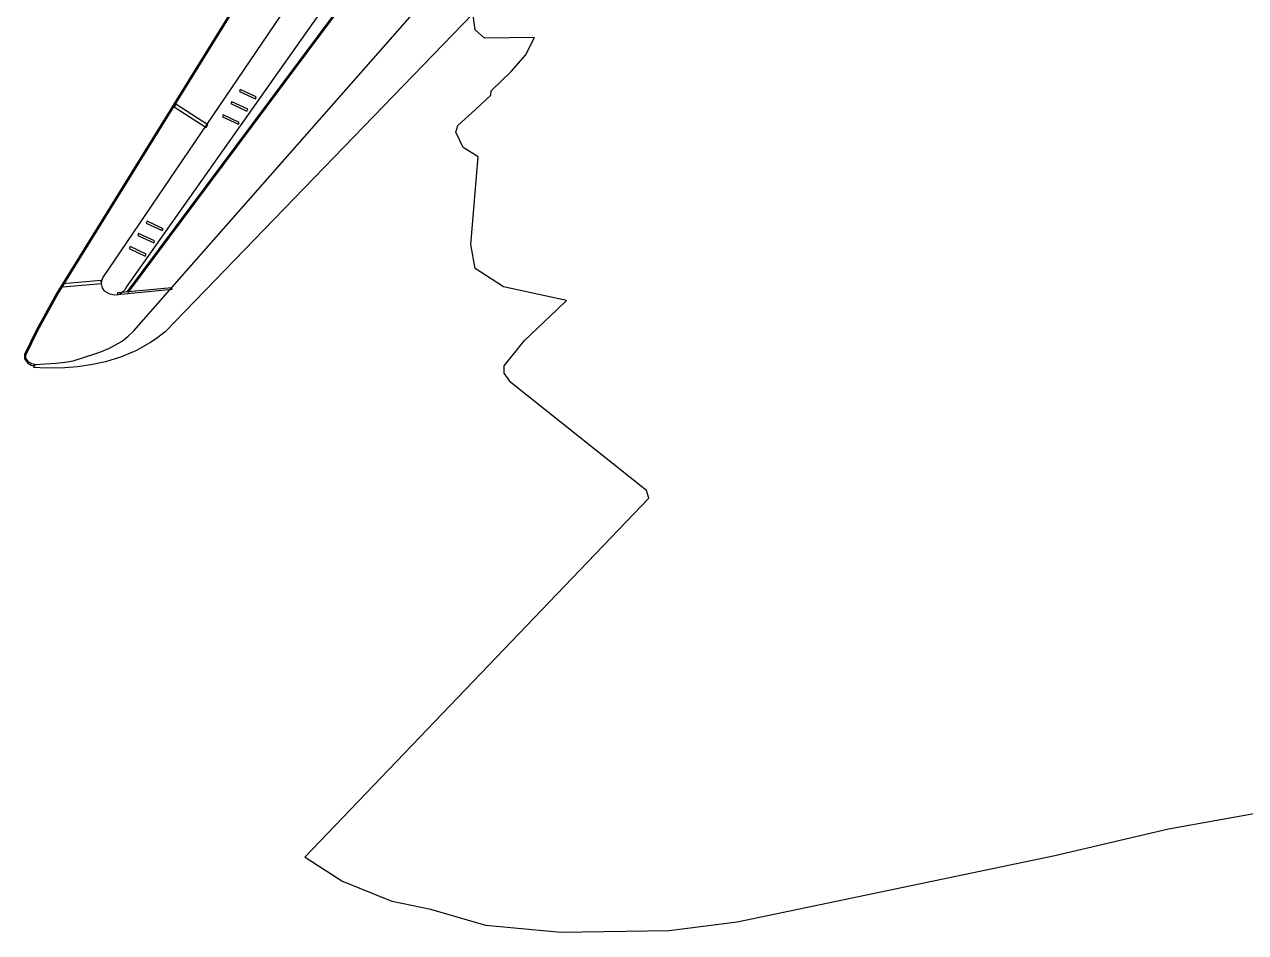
# Model space of a CAD drawing. Extents: x 0 to 206, y -21 to 101.
# Drawn here: x 25.58 to 63.08, y -19.88 to 8.02 of the extents above; entities that cross this region are included whole.
import ezdxf

# ---------------------------------------------------------------- set-up
doc = ezdxf.new("R2010")
doc.units = 0

msp = doc.modelspace()

# ---------------------------------------------------------------- linework, layer by layer
at = {"layer": 'Edge.Cuts'}
for p, q in [((39.421077, 7.853757), (39.333306, 8.528268)), ((39.712048, 7.595806), (39.421077, 7.853757)), ((41.250438, 7.617255), (39.712048, 7.595806)), ((40.974425, 7.072567), (41.250438, 7.617255)), ((40.529361, 6.569365), (40.974425, 7.072567)), ((39.920326, 5.975852), (40.529361, 6.569365)), ((39.429825, 5.402377), (39.907062, 5.842361)), ((39.907062, 5.842361), (39.920326, 5.975852)), ((38.890217, 4.914133), (39.429825, 5.402377)), ((38.834055, 4.705289), (38.890217, 4.914133)), ((39.052213, 4.237083), (38.834055, 4.705289)), ((39.512517, 3.95345), (39.052213, 4.237083)), ((39.287586, 1.25513), (39.512517, 3.95345)), ((39.42531, 0.521353), (39.287586, 1.25513)), ((40.292578, -0.042527), (39.42531, 0.521353)), ((42.229468, -0.457393), (40.292578, -0.042527)), ((40.940277, -1.690986), (41.946117, -0.734253)), ((41.946117, -0.734253), (42.229468, -0.457393)), ((40.31064, -2.465121), (40.940277, -1.690986)), ((40.317131, -2.692592), (40.31064, -2.465121)), ((40.521178, -2.976507), (40.317131, -2.692592)), ((44.680568, -6.293747), (40.521178, -2.976507)), ((44.760719, -6.5342), (44.680568, -6.293747)), ((34.193719, -17.564), (44.760719, -6.5342)), ((63.68055, -16.169826), (60.70932, -16.699557)), ((60.70932, -16.699557), (57.22783, -17.523081)), ((34.26371, -17.60972), (34.193719, -17.564)), ((35.33474, -18.295237), (34.26371, -17.60972)), ((57.22783, -17.523081), (47.47142, -19.558181)), ((36.87313, -18.918665), (35.33474, -18.295237)), ((38.05903, -19.163634), (36.87313, -18.918665)), ((39.7566, -19.655829), (38.05903, -19.163634)), ((42.05304, -19.87568), (39.7566, -19.655829)), ((45.38298, -19.821776), (42.05304, -19.87568)), ((47.47142, -19.558181), (45.38298, -19.821776))]:
    msp.add_line(p, q, dxfattribs=at)
at = {"layer": 'F.SilkS'}
for p, q in [((37.6998, 11.8421), (28.7401, -0.1811)), ((28.777071, -0.208758), (37.736771, 11.814742)), ((30.417572, 0.282566), (40.475672, 11.728066)), ((32.9009, 9.99099), (26.57165, -0.24691)), ((26.611584, -0.270336), (32.940134, 9.966664)), ((35.581937, 9.688175), (28.713497, -0.054975)), ((27.997029, 0.237401), (34.192559, 9.371522)), ((39.353364, 8.343662), (29.902034, -1.425738)), ((32.211637, 6.019286), (32.183979, 5.960866)), ((32.702986, 5.788146), (32.211637, 6.019286)), ((31.951429, 5.643649), (31.924053, 5.584947)), ((32.44306, 5.412509), (31.951429, 5.643649)), ((32.183979, 5.960866), (32.675328, 5.729726)), ((32.675328, 5.729726), (32.702986, 5.788146)), ((30.2288, 5.5666), (30.178565, 5.488989)), ((30.178565, 5.488989), (31.161262, 4.853143)), ((31.211497, 4.930754), (30.2288, 5.5666)), ((31.924053, 5.584947), (32.415402, 5.354089)), ((32.415402, 5.354089), (32.44306, 5.412509)), ((31.161262, 4.853143), (31.211497, 4.930754)), ((31.691502, 5.239226), (31.663844, 5.180523)), ((31.663844, 5.180523), (32.155193, 4.949383)), ((32.182851, 5.007804), (31.691502, 5.239226)), ((32.155193, 4.949384), (32.182851, 5.007804)), ((29.350189, 1.973074), (29.322814, 1.914372)), ((29.322814, 1.914372), (29.814163, 1.683514)), ((29.84182, 1.741652), (29.350189, 1.973074)), ((29.090262, 1.597436), (29.062605, 1.539016)), ((29.062605, 1.539016), (29.553954, 1.307594)), ((29.581611, 1.366296), (29.090262, 1.597436)), ((29.814163, 1.683514), (29.84182, 1.741652)), ((28.830054, 1.19273), (28.802679, 1.13431)), ((28.802679, 1.13431), (29.294028, 0.90317)), ((29.321685, 0.961872), (28.830054, 1.19273)), ((29.553954, 1.307594), (29.581611, 1.366296)), ((29.294027, 0.90317), (29.321685, 0.961872)), ((27.9454, 0.154711), (26.76038, 0.053676)), ((26.76038, 0.053676), (26.768226, -0.038611)), ((26.768226, -0.038611), (27.953276, 0.062424)), ((27.953276, 0.062424), (27.945402, 0.154711)), ((27.95289, 0.053393), (27.963219, 0.138059)), ((27.978628, -0.077276), (27.95289, 0.053393)), ((27.963219, 0.138059), (27.995872, 0.234862)), ((27.995872, 0.234862), (27.997029, 0.237401)), ((29.240992, -1.054324), (30.417572, 0.282566)), ((26.57165, -0.24691), (25.958607, -1.35943)), ((25.999698, -1.380596), (26.611584, -0.270336)), ((28.030388, -0.15517), (27.978628, -0.077276)), ((28.059118, -0.181416), (28.030388, -0.15517)), ((28.2118, -0.268341), (28.059118, -0.181416)), ((28.3469, -0.298256), (28.2118, -0.268341)), ((28.462319, -0.283857), (28.34689, -0.29825)), ((30.1148, -0.070785), (28.4384, -0.229676)), ((28.4384, -0.229676), (28.442916, -0.275678)), ((28.442916, -0.275678), (30.119036, -0.116787)), ((28.555735, -0.238702), (28.462319, -0.283857)), ((28.672857, -0.123273), (28.555735, -0.238702)), ((28.713497, -0.054975), (28.672857, -0.123273)), ((28.7401, -0.1811), (28.777071, -0.208758)), ((30.119036, -0.116787), (30.114802, -0.070785)), ((28.94353, -1.393555), (29.240992, -1.054324)), ((25.958607, -1.35943), (25.585199, -2.125945)), ((25.63137, -2.136669), (25.999698, -1.380596)), ((28.770528, -1.562606), (28.94353, -1.393555)), ((29.901188, -1.426302), (29.683877, -1.596764)), ((29.902034, -1.425738), (29.901188, -1.426302)), ((28.198719, -1.925261), (28.38586, -1.827895)), ((28.38586, -1.827895), (28.580593, -1.707104)), ((28.580593, -1.707104), (28.770528, -1.562606)), ((29.460639, -1.749446), (29.000899, -2.005139)), ((29.683877, -1.596764), (29.460639, -1.749446)), ((25.585199, -2.125945), (25.584409, -2.245043)), ((25.584409, -2.245043), (25.586695, -2.249841)), ((25.630692, -2.233754), (25.63137, -2.136669)), ((25.718661, -2.353981), (25.630692, -2.233754)), ((27.083439, -2.311065), (27.773302, -2.094036)), ((27.773302, -2.094036), (27.7738, -2.09403)), ((27.7738, -2.09403), (27.7742, -2.09403)), ((27.7742, -2.09403), (27.896854, -2.052543)), ((27.896854, -2.052543), (28.198719, -1.925261)), ((28.533539, -2.200437), (28.070469, -2.343524)), ((29.000899, -2.005139), (28.533539, -2.200437)), ((25.586695, -2.249841), (25.686517, -2.387283)), ((25.686517, -2.387283), (25.79314, -2.45304)), ((25.809452, -2.409578), (25.718661, -2.353981)), ((25.79314, -2.45304), (25.914354, -2.472232)), ((25.909133, -2.426229), (25.809452, -2.409578)), ((25.866554, -2.512007), (25.894833, -2.42734)), ((25.894353, -2.515676), (25.866554, -2.512007)), ((26.054768, -2.530351), (25.894353, -2.515676)), ((25.894833, -2.42734), (25.910242, -2.426493)), ((25.914354, -2.472232), (25.909133, -2.426229)), ((25.910242, -2.426493), (26.560905, -2.38924)), ((26.4897, -2.54418), (26.054768, -2.530351)), ((26.490224, -2.54362), (26.4902, -2.54361)), ((26.82127, -2.534024), (26.490224, -2.54362)), ((26.560905, -2.38924), (26.834717, -2.3613)), ((27.202721, -2.502698), (26.82127, -2.534024)), ((26.834717, -2.3613), (27.083439, -2.311065)), ((27.622978, -2.441738), (27.202721, -2.502698)), ((28.070469, -2.343524), (27.622978, -2.441738))]:
    msp.add_line(p, q, dxfattribs=at)

doc.saveas('drawing.dxf')
